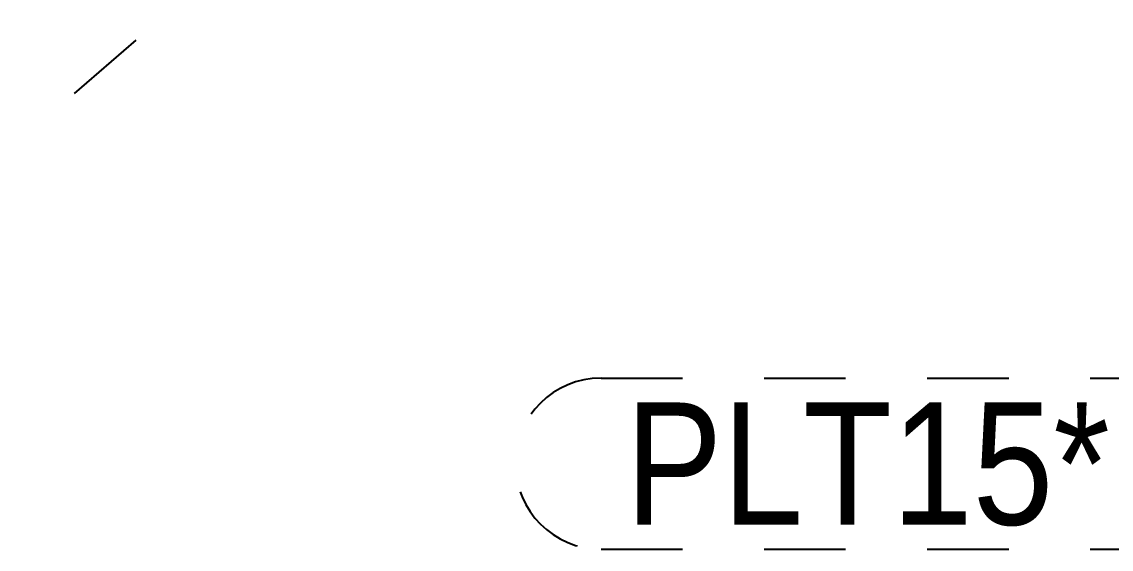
# Model space of a CAD drawing. Header units: millimetres. Extents: x 150000 to 150841, y 150000 to 150594.
# Drawn here: x 150195.72 to 150222.44, y 150489.79 to 150502.73 of the extents above; entities that cross this region are included whole.
import ezdxf

# ---------------------------------------------------------------- set-up
doc = ezdxf.new("R2010")
doc.units = ezdxf.units.MM
doc.linetypes.add('XKITLINE02', pattern=[4, 2, -2])
doc.styles.add('ARIAL', font='arial.ttf')

msp = doc.modelspace()

# ---------------------------------------------------------------- linework, layer by layer
at = {"color": 7, "linetype": 'XKITLINE02'}
for p, q in [((150193.993, 150498.347), (150200.298, 150503.817)), ((150209.926, 150493.987), (150234.483, 150493.987)), ((150209.926, 150489.787), (150234.483, 150489.787))]:
    msp.add_line(p, q, dxfattribs=at)
msp.add_arc((150209.926, 150491.887), 2.1, 90, 270, dxfattribs=at)

# ---------------------------------------------------------------- texts
at = {"color": 3, "style": 'ARIAL', "width": 0.85}
msp.add_text('PLT15*152.3', height=3, dxfattribs=at).set_placement((150210.526, 150490.387))

doc.saveas('drawing.dxf')
